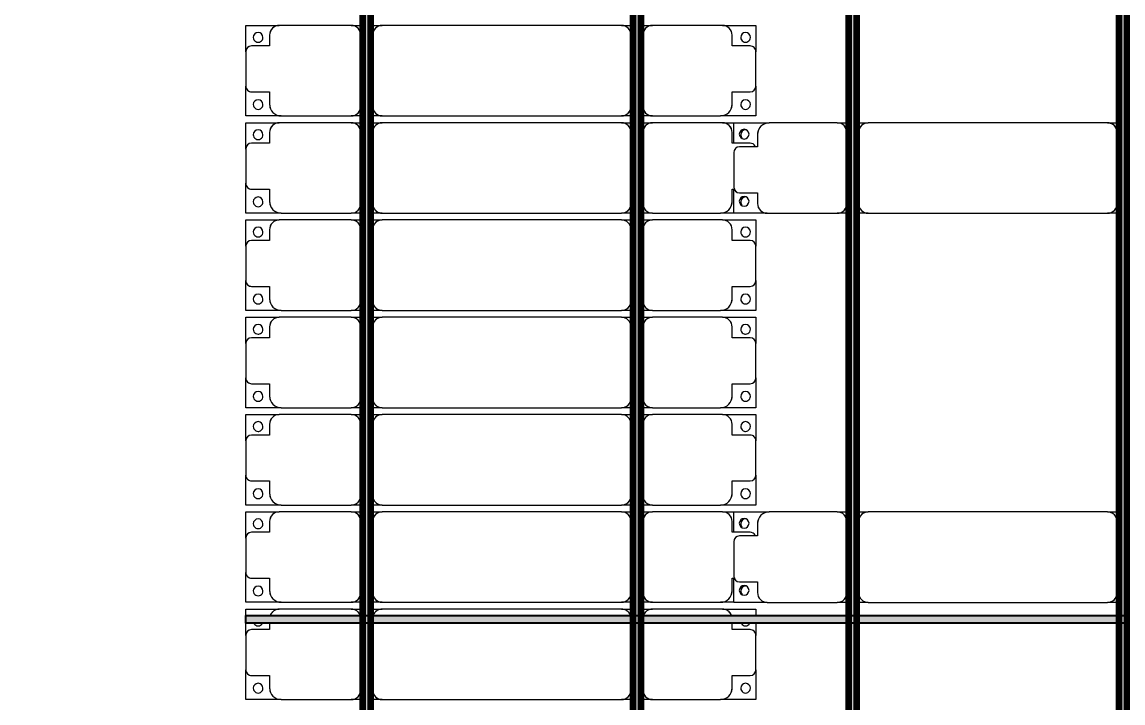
# Model space of a CAD drawing. Header units: millimetres. Extents: x 312848 to 517332, y -142134 to -35114.
# Drawn here: x 323382 to 329045, y -118078 to -114578 of the extents above; entities that cross this region are included whole.
import ezdxf

# ---------------------------------------------------------------- set-up
doc = ezdxf.new("R2010")
doc.units = ezdxf.units.MM
for name, color, linetype, lineweight in [('A-ANNO-DIMS', 211, 'Continuous', 9), ('A-ANNO-DIMS-500', 211, 'Continuous', 9), ('A-GENM', 13, 'Continuous', 9), ('S-BEAM', 12, 'Continuous', 9)]:
    doc.layers.add(name, color=color, linetype=linetype, lineweight=lineweight)
doc.styles.add('Trebuchet MS', font='trebuc.ttf', dxfattribs={"width": 0.8, "height": 1500})
doc.dimstyles.new('Arc_Length_-_3mm_Trebuchet_MS_3', dxfattribs={"dimscale": 304.8, "dimtxt": 1546.42636, "dimasz": 1.64042, "dimexe": 2.46063, "dimexo": 2.46063, "dimgap": 0.492126, "dimtad": 1, "dimdec": 0, "dimrnd": 10, "dimzin": 0, "dimdsep": 46, "dimtxsty": 'Trebuchet MS', "dimblk1": 'OBLIQUE', "dimblk2": 'OBLIQUE', "dimsah": 1, "dimcen": 0.09, "dimdle": 1.64042, "dimazin": 0, "dimtfac": 1, "dimtdec": 4, "dimtix": 1, "dimtmove": 0, "dimatfit": 3, "dimfxl": 1, "dimtvp": 1, "dimtfill": 1, "dimtolj": 1, "dimtzin": 0, "dimarcsym": 2})

# ---------------------------------------------------------------- blocks, each defined once
blk = doc.blocks.new('Dai phao do pin - DẢI PHAO ĐỠ PIN-V1-KHUNG KẾT CẤU BÈ PIN 3')
at = {"layer": 'A-GENM', "color": 7}
for p, q in [((-1312.2, 241.6), (-1129.7, 241.6)), ((-1312.2, 136.9), (-1312.2, 241.6)), ((-779.7, 241.6), (-1129.7, 241.6)), ((-779.7, 241.6), (-720, 241.6)), ((-680, 241.6), (-620.3, 241.6)), ((610.3, 241.6), (-620.3, 241.6)), ((610.3, 241.6), (670, 241.6)), ((-1189.7, 181.6), (-1189.7, 118.2)), ((-729.7, -173.4), (-729.7, 191.6)), ((-670.3, 191.6), (-670.3, -173.4)), ((660.3, -173.4), (660.3, 191.6)), ((-1189.7, 118.2), (-1282.2, 118.2)), ((-1312.2, 88.2), (-1312.2, -88.2)), ((-1312.2, -223.4), (-1312.2, -99.5)), ((-1282.2, -118.2), (-1189.7, -118.2)), ((-1189.7, -118.2), (-1189.7, -173.4)), ((-1139.7, -223.4), (-1312.2, -223.4)), ((-1139.7, -223.4), (-779.7, -223.4)), ((-720, -223.4), (-779.7, -223.4)), ((-620.3, -223.4), (-680, -223.4)), ((-620.3, -223.4), (610.3, -223.4)), ((670, -223.4), (610.3, -223.4))]:
    blk.add_line(p, q, dxfattribs=at)
for centre, radius, start, end in [((-1129.7, 181.6), 60, 90, 180), ((-779.7, 191.6), 50, 360, 90), ((-779.7, 191.6), 50, 360, 45), ((-620.3, 191.6), 50, 90, 180), ((-620.3, 191.6), 50, 105, 180), ((610.3, 191.6), 50, 360, 90), ((610.3, 191.6), 50, 15, 90), ((-1258.6, 183.2), 25, 0, 180), ((-1258.6, 183.2), 25, 180, 360), ((-1129.7, 181.6), 60, 150, 180), ((-1282.2, 88.2), 30, 90, 180), ((-1282.2, -88.2), 30, 180, 270), ((-1282.2, -88.2), 30, 210, 240), ((-1258.6, -161.8), 25, 0, 180), ((-1258.6, -161.8), 25, 180, 0), ((-1139.7, -173.4), 50, 180, 270), ((-1139.7, -173.4), 50, 180, 225), ((-779.7, -173.4), 50, 270, 360), ((-779.7, -173.4), 50, 315, 360), ((-620.3, -173.4), 50, 180, 270), ((-620.3, -173.4), 50, 180, 270), ((610.3, -173.4), 50, 270, 360), ((610.3, -173.4), 50, 285, 360)]:
    blk.add_arc(centre, radius, start, end, dxfattribs=at)
blk = doc.blocks.new('Dai phao do pin - DẢI PHAO ĐỠ PIN-V3-KHUNG KẾT CẤU BÈ PIN 3')
at = {"layer": 'A-GENM', "color": 7}
for p, q in [((-1312.2, 241.6), (-1129.7, 241.6)), ((-1312.2, 136.9), (-1312.2, 241.6)), ((-779.7, 241.6), (-1129.7, 241.6)), ((-779.7, 241.6), (-720, 241.6)), ((-680, 241.6), (-620.3, 241.6)), ((610.3, 241.6), (-620.3, 241.6)), ((610.3, 241.6), (670, 241.6)), ((-1189.7, 181.6), (-1189.7, 118.2)), ((-729.7, -173.4), (-729.7, 191.6)), ((-670.3, 191.6), (-670.3, -173.4)), ((660.3, -173.4), (660.3, 191.6)), ((-1189.7, 118.2), (-1282.2, 118.2)), ((-1312.2, 88.2), (-1312.2, -88.2)), ((-1312.2, -223.4), (-1312.2, -99.5)), ((-1282.2, -118.2), (-1189.7, -118.2)), ((-1189.7, -118.2), (-1189.7, -173.4)), ((-1139.7, -223.4), (-1312.2, -223.4)), ((-1139.7, -223.4), (-779.7, -223.4)), ((-720, -223.4), (-779.7, -223.4)), ((-620.3, -223.4), (-680, -223.4)), ((-620.3, -223.4), (610.3, -223.4)), ((670, -223.4), (610.3, -223.4))]:
    blk.add_line(p, q, dxfattribs=at)
for centre, radius, start, end in [((-1129.7, 181.6), 60, 90, 180), ((-779.7, 191.6), 50, 360, 90), ((-779.7, 191.6), 50, 360, 45), ((-620.3, 191.6), 50, 90, 180), ((-620.3, 191.6), 50, 105, 180), ((610.3, 191.6), 50, 360, 90), ((610.3, 191.6), 50, 15, 90), ((-1258.6, 183.2), 25, 0, 180), ((-1258.6, 183.2), 25, 180, 360), ((-1129.7, 181.6), 60, 150, 180), ((-1282.2, 88.2), 30, 90, 180), ((-1282.2, -88.2), 30, 180, 270), ((-1282.2, -88.2), 30, 210, 240), ((-1258.6, -161.8), 25, 0, 180), ((-1258.6, -161.8), 25, 180, 0), ((-1139.7, -173.4), 50, 180, 270), ((-1139.7, -173.4), 50, 180, 225), ((-779.7, -173.4), 50, 270, 360), ((-779.7, -173.4), 50, 315, 360), ((-620.3, -173.4), 50, 180, 270), ((-620.3, -173.4), 50, 180, 270), ((610.3, -173.4), 50, 270, 360), ((610.3, -173.4), 50, 285, 360)]:
    blk.add_arc(centre, radius, start, end, dxfattribs=at)
blk = doc.blocks.new('Dầm C52 - Dầm C52-66353-KHUNG KẾT CẤU BÈ PIN 3')
at = {"layer": 'S-BEAM', "lineweight": 140}
blk.add_hatch(color=1, dxfattribs=at).paths.add_polyline_path([(-45616.3, 20), (-45616.3, -20), (45616.3, -20), (45616.3, 20), (-45569, 20)])
at = {"layer": 'S-BEAM', "color": 1, "lineweight": 140}
for p, q in [((-45616.3, 20), (45616.3, 20)), ((45616.3, -20), (-45616.3, -20))]:
    blk.add_line(p, q, dxfattribs=at)
blk = doc.blocks.new('Dầm C52 - Dầm C52-V13-KHUNG KẾT CẤU BÈ PIN 3')
at = {"layer": 'S-BEAM', "lineweight": 140}
blk.add_hatch(color=1, dxfattribs=at).paths.add_polyline_path([(-45616.3, 20), (-45616.3, -20), (45616.3, -20), (45616.3, 20), (-45569, 20)])
at = {"layer": 'S-BEAM', "color": 1, "lineweight": 140}
for p, q in [((-45616.3, 20), (45616.3, 20)), ((45616.3, -20), (-45616.3, -20))]:
    blk.add_line(p, q, dxfattribs=at)
blk = doc.blocks.new('Dầm C52 - Hộp 40x60-V18-KHUNG KẾT CẤU BÈ PIN 3')
at = {"layer": 'S-BEAM', "lineweight": 25}
blk.add_hatch(color=4, dxfattribs=at).paths.add_polyline_path([(55975.3, -20), (55975.3, 20), (-55975.3, 20), (-55975.3, -20), (55935.6, -20)])
at = {"layer": 'S-BEAM', "color": 4, "lineweight": 25}
for p, q in [((-55975.3, -20), (-55975.3, 20)), ((-55975.3, 20), (55975.3, 20)), ((55975.3, -20), (-55975.3, -20))]:
    blk.add_line(p, q, dxfattribs=at)
blk = doc.blocks.new('Dải phao đi lại kèm đỡ invester - DẢI PHAO ĐI LẠI-68882-KHUNG KẾT CẤU BÈ PIN 3')
at = {"layer": 'A-GENM', "color": 7}
for p, q in [((15258.4, 1312.2), (15411.8, 1312.2)), ((15258.4, 1129.7), (15258.4, 1312.2)), ((15588.2, 1312.2), (15411.8, 1312.2)), ((15588.2, 1312.2), (15651.2, 1312.2)), ((15691.2, 1312.2), (15723.4, 1312.2)), ((15723.4, 1312.2), (15723.4, 1139.7)), ((15758.4, 1312.2), (15911.8, 1312.2)), ((15758.4, 1129.7), (15758.4, 1312.2)), ((16088.2, 1312.2), (15911.8, 1312.2)), ((16088.2, 1312.2), (16223.4, 1312.2)), ((16223.4, 1312.2), (16223.4, 1139.7)), ((16258.4, 1312.2), (16411.8, 1312.2)), ((16258.4, 1129.7), (16258.4, 1312.2)), ((16588.2, 1312.2), (16411.8, 1312.2)), ((16588.2, 1312.2), (16723.4, 1312.2)), ((16723.4, 1312.2), (16723.4, 1139.7)), ((16758.4, 1312.2), (16911.8, 1312.2)), ((16758.4, 1129.7), (16758.4, 1312.2)), ((17088.2, 1312.2), (16911.8, 1312.2)), ((17088.2, 1312.2), (17223.4, 1312.2)), ((17223.4, 1312.2), (17223.4, 1139.7)), ((17258.4, 1312.2), (17411.8, 1312.2)), ((17258.4, 1129.7), (17258.4, 1312.2)), ((17588.2, 1312.2), (17411.8, 1312.2)), ((17588.2, 1312.2), (17723.4, 1312.2)), ((17723.4, 1312.2), (17723.4, 1139.7)), ((17758.4, 1312.2), (17911.8, 1312.2)), ((17758.4, 1129.7), (17758.4, 1312.2)), ((18088.2, 1312.2), (17911.8, 1312.2)), ((18088.2, 1312.2), (18223.4, 1312.2)), ((18223.4, 1312.2), (18223.4, 1139.7)), ((18258.4, 1312.2), (18411.8, 1312.2)), ((18258.4, 1129.7), (18258.4, 1312.2)), ((18588.2, 1312.2), (18411.8, 1312.2)), ((18588.2, 1312.2), (18723.4, 1312.2)), ((18723.4, 1312.2), (18723.4, 1139.7)), ((15381.8, 1282.2), (15381.8, 1189.7)), ((15618.2, 1189.7), (15618.2, 1282.2)), ((15881.8, 1282.2), (15881.8, 1189.7)), ((16118.2, 1189.7), (16118.2, 1282.2)), ((16381.8, 1282.2), (16381.8, 1189.7)), ((16618.2, 1189.7), (16618.2, 1282.2)), ((16881.8, 1282.2), (16881.8, 1189.7)), ((17118.2, 1189.7), (17118.2, 1282.2)), ((17381.8, 1282.2), (17381.8, 1189.7)), ((17618.2, 1189.7), (17618.2, 1282.2)), ((17881.8, 1282.2), (17881.8, 1189.7)), ((18118.2, 1189.7), (18118.2, 1282.2)), ((18381.8, 1282.2), (18381.8, 1189.7)), ((18618.2, 1189.7), (18618.2, 1282.2)), ((15381.8, 1189.7), (15318.4, 1189.7)), ((15651.2, 1189.7), (15618.2, 1189.7)), ((15881.8, 1189.7), (15818.4, 1189.7)), ((16173.4, 1189.7), (16118.2, 1189.7)), ((16381.8, 1189.7), (16318.4, 1189.7)), ((16673.4, 1189.7), (16618.2, 1189.7)), ((16881.8, 1189.7), (16818.4, 1189.7)), ((17173.4, 1189.7), (17118.2, 1189.7)), ((17381.8, 1189.7), (17318.4, 1189.7)), ((17673.4, 1189.7), (17618.2, 1189.7)), ((17881.8, 1189.7), (17818.4, 1189.7)), ((18173.4, 1189.7), (18118.2, 1189.7)), ((18381.8, 1189.7), (18318.4, 1189.7)), ((18673.4, 1189.7), (18618.2, 1189.7)), ((15723.4, 769.7), (15723.4, 1139.7)), ((16223.4, 769.7), (16223.4, 1139.7)), ((16723.4, 769.7), (16723.4, 1139.7)), ((17223.4, 769.7), (17223.4, 1139.7)), ((17723.4, 769.7), (17723.4, 1139.7)), ((18223.4, 769.7), (18223.4, 1139.7)), ((18723.4, 769.7), (18723.4, 1139.7)), ((15258.4, 1129.7), (15258.4, 769.7)), ((15758.4, 1129.7), (15758.4, 769.7)), ((16258.4, 1129.7), (16258.4, 769.7)), ((16758.4, 1129.7), (16758.4, 769.7)), ((17258.4, 1129.7), (17258.4, 769.7)), ((17758.4, 1129.7), (17758.4, 769.7)), ((18258.4, 1129.7), (18258.4, 769.7)), ((15258.4, 710), (15258.4, 769.7)), ((15723.4, 769.7), (15723.4, 710)), ((15758.4, 710), (15758.4, 769.7)), ((16223.4, 769.7), (16223.4, 710)), ((16258.4, 710), (16258.4, 769.7)), ((16723.4, 769.7), (16723.4, 710)), ((16758.4, 710), (16758.4, 769.7)), ((17223.4, 769.7), (17223.4, 710)), ((17258.4, 710), (17258.4, 769.7)), ((17723.4, 769.7), (17723.4, 710)), ((17758.4, 710), (17758.4, 769.7)), ((18223.4, 769.7), (18223.4, 710)), ((18258.4, 710), (18258.4, 769.7)), ((18723.4, 769.7), (18723.4, 710)), ((15308.4, 719.7), (15651.2, 719.7)), ((15808.4, 719.7), (16173.4, 719.7)), ((16308.4, 719.7), (16673.4, 719.7)), ((16808.4, 719.7), (17173.4, 719.7)), ((17308.4, 719.7), (17673.4, 719.7)), ((17808.4, 719.7), (18173.4, 719.7)), ((18308.4, 719.7), (18673.4, 719.7)), ((15258.4, 610.3), (15258.4, 670)), ((15651.2, 660.3), (15308.4, 660.3)), ((15723.4, 670), (15723.4, 610.3)), ((15758.4, 610.3), (15758.4, 670)), ((16173.4, 660.3), (15808.4, 660.3)), ((16223.4, 670), (16223.4, 610.3)), ((16258.4, 610.3), (16258.4, 670)), ((16673.4, 660.3), (16308.4, 660.3)), ((16723.4, 670), (16723.4, 610.3)), ((16758.4, 610.3), (16758.4, 670)), ((17173.4, 660.3), (16808.4, 660.3)), ((17223.4, 670), (17223.4, 610.3)), ((17258.4, 610.3), (17258.4, 670)), ((17673.4, 660.3), (17308.4, 660.3)), ((17723.4, 670), (17723.4, 610.3)), ((17758.4, 610.3), (17758.4, 670)), ((18173.4, 660.3), (17808.4, 660.3)), ((18223.4, 670), (18223.4, 610.3)), ((18258.4, 610.3), (18258.4, 670)), ((18673.4, 660.3), (18308.4, 660.3)), ((18723.4, 670), (18723.4, 610.3)), ((15258.4, 610.3), (15258.4, -620.3)), ((15723.4, -620.3), (15723.4, 610.3)), ((15758.4, 610.3), (15758.4, -620.3)), ((16223.4, -620.3), (16223.4, 610.3)), ((16258.4, 610.3), (16258.4, -620.3)), ((16723.4, -620.3), (16723.4, 610.3)), ((16758.4, 610.3), (16758.4, -620.3)), ((17223.4, -620.3), (17223.4, 610.3)), ((17258.4, 610.3), (17258.4, -620.3)), ((17723.4, -620.3), (17723.4, 610.3)), ((17758.4, 610.3), (17758.4, -620.3)), ((18223.4, -620.3), (18223.4, 610.3)), ((18258.4, 610.3), (18258.4, -620.3)), ((18723.4, -620.3), (18723.4, 610.3)), ((15258.4, -680), (15258.4, -620.3)), ((15723.4, -620.3), (15723.4, -680)), ((15758.4, -680), (15758.4, -620.3)), ((16223.4, -620.3), (16223.4, -680)), ((16258.4, -680), (16258.4, -620.3)), ((16723.4, -620.3), (16723.4, -680)), ((16758.4, -680), (16758.4, -620.3)), ((17223.4, -620.3), (17223.4, -680)), ((17258.4, -680), (17258.4, -620.3)), ((17723.4, -620.3), (17723.4, -680)), ((17758.4, -680), (17758.4, -620.3)), ((18223.4, -620.3), (18223.4, -680)), ((18258.4, -680), (18258.4, -620.3)), ((18723.4, -620.3), (18723.4, -680)), ((15308.4, -670.3), (15651.2, -670.3)), ((15808.4, -670.3), (16173.4, -670.3)), ((16308.4, -670.3), (16673.4, -670.3)), ((16808.4, -670.3), (17173.4, -670.3)), ((17308.4, -670.3), (17673.4, -670.3)), ((17808.4, -670.3), (18173.4, -670.3)), ((18308.4, -670.3), (18673.4, -670.3)), ((15258.4, -779.7), (15258.4, -720)), ((15651.2, -729.7), (15308.4, -729.7)), ((15723.4, -720), (15723.4, -779.7)), ((15758.4, -779.7), (15758.4, -720)), ((16173.4, -729.7), (15808.4, -729.7)), ((16223.4, -720), (16223.4, -779.7)), ((16258.4, -779.7), (16258.4, -720)), ((16673.4, -729.7), (16308.4, -729.7)), ((16723.4, -720), (16723.4, -779.7)), ((16758.4, -779.7), (16758.4, -720)), ((17173.4, -729.7), (16808.4, -729.7)), ((17223.4, -720), (17223.4, -779.7)), ((17258.4, -779.7), (17258.4, -720)), ((17673.4, -729.7), (17308.4, -729.7)), ((17723.4, -720), (17723.4, -779.7)), ((17758.4, -779.7), (17758.4, -720)), ((18173.4, -729.7), (17808.4, -729.7)), ((18223.4, -720), (18223.4, -779.7)), ((18258.4, -779.7), (18258.4, -720)), ((18673.4, -729.7), (18308.4, -729.7)), ((18723.4, -720), (18723.4, -779.7)), ((15258.4, -779.7), (15258.4, -1129.7)), ((15723.4, -1139.7), (15723.4, -779.7)), ((15758.4, -779.7), (15758.4, -1129.7)), ((16223.4, -1139.7), (16223.4, -779.7)), ((16258.4, -779.7), (16258.4, -1129.7)), ((16723.4, -1139.7), (16723.4, -779.7)), ((16758.4, -779.7), (16758.4, -1129.7)), ((17223.4, -1139.7), (17223.4, -779.7)), ((17258.4, -779.7), (17258.4, -1129.7)), ((17723.4, -1139.7), (17723.4, -779.7)), ((17758.4, -779.7), (17758.4, -1129.7)), ((18223.4, -1139.7), (18223.4, -779.7)), ((18258.4, -779.7), (18258.4, -1129.7)), ((18723.4, -1139.7), (18723.4, -779.7)), ((15258.4, -1312.2), (15258.4, -1129.7)), ((15758.4, -1198.7), (15758.4, -1129.7)), ((16258.4, -1312.2), (16258.4, -1129.7)), ((16758.4, -1312.2), (16758.4, -1129.7)), ((17258.4, -1312.2), (17258.4, -1129.7)), ((17758.4, -1198.7), (17758.4, -1129.7)), ((18258.4, -1312.2), (18258.4, -1129.7)), ((15723.4, -1139.7), (15723.4, -1312.2)), ((16223.4, -1139.7), (16223.4, -1312.2)), ((16723.4, -1139.7), (16723.4, -1312.2)), ((17223.4, -1139.7), (17223.4, -1312.2)), ((17723.4, -1139.7), (17723.4, -1312.2)), ((18223.4, -1139.7), (18223.4, -1312.2)), ((18723.4, -1139.7), (18723.4, -1312.2)), ((15318.4, -1189.7), (15381.8, -1189.7)), ((15381.8, -1189.7), (15381.8, -1282.2)), ((15618.2, -1282.2), (15618.2, -1189.7)), ((15618.2, -1189.7), (15651.2, -1189.7)), ((15818.4, -1189.7), (15881.8, -1189.7)), ((15881.8, -1189.7), (15881.8, -1204.4)), ((16118.2, -1282.2), (16118.2, -1189.7)), ((16118.2, -1189.7), (16173.4, -1189.7)), ((16318.4, -1189.7), (16381.8, -1189.7)), ((16381.8, -1189.7), (16381.8, -1282.2)), ((16618.2, -1282.2), (16618.2, -1189.7)), ((16618.2, -1189.7), (16673.4, -1189.7)), ((16818.4, -1189.7), (16881.8, -1189.7)), ((16881.8, -1189.7), (16881.8, -1282.2)), ((17118.2, -1282.2), (17118.2, -1189.7)), ((17118.2, -1189.7), (17173.4, -1189.7)), ((17318.4, -1189.7), (17381.8, -1189.7)), ((17381.8, -1189.7), (17381.8, -1282.2)), ((17618.2, -1282.2), (17618.2, -1189.7)), ((17618.2, -1189.7), (17673.4, -1189.7)), ((17818.4, -1189.7), (17881.8, -1189.7)), ((17881.8, -1189.7), (17881.8, -1204.4)), ((18118.2, -1282.2), (18118.2, -1189.7)), ((18118.2, -1189.7), (18173.4, -1189.7)), ((18318.4, -1189.7), (18381.8, -1189.7)), ((18381.8, -1189.7), (18381.8, -1282.2)), ((18618.2, -1282.2), (18618.2, -1189.7)), ((18618.2, -1189.7), (18673.4, -1189.7)), ((15411.8, -1312.2), (15258.4, -1312.2)), ((15411.8, -1312.2), (15588.2, -1312.2)), ((15651.2, -1312.2), (15588.2, -1312.2)), ((15723.4, -1312.2), (15691.2, -1312.2)), ((16411.8, -1312.2), (16258.4, -1312.2)), ((16411.8, -1312.2), (16588.2, -1312.2)), ((16723.4, -1312.2), (16588.2, -1312.2)), ((16911.8, -1312.2), (16758.4, -1312.2)), ((16911.8, -1312.2), (17088.2, -1312.2)), ((17223.4, -1312.2), (17088.2, -1312.2)), ((17411.8, -1312.2), (17258.4, -1312.2)), ((17411.8, -1312.2), (17588.2, -1312.2)), ((17723.4, -1312.2), (17588.2, -1312.2)), ((18411.8, -1312.2), (18258.4, -1312.2)), ((18411.8, -1312.2), (18588.2, -1312.2)), ((18723.4, -1312.2), (18588.2, -1312.2))]:
    blk.add_line(p, q, dxfattribs=at)
for centre, radius, start, end in [((15411.8, 1282.2), 30, 90, 180), ((15411.8, 1282.2), 30, 90, 150), ((15588.2, 1282.2), 30, 0, 90), ((15588.2, 1282.2), 30, 30, 90), ((15911.8, 1282.2), 30, 90, 180), ((15911.8, 1282.2), 30, 90, 150), ((16088.2, 1282.2), 30, 0, 90), ((16088.2, 1282.2), 30, 30, 90), ((16411.8, 1282.2), 30, 90, 180), ((16411.8, 1282.2), 30, 90, 150), ((16588.2, 1282.2), 30, 0, 90), ((16588.2, 1282.2), 30, 30, 90), ((16911.8, 1282.2), 30, 90, 180), ((16911.8, 1282.2), 30, 90, 150), ((17088.2, 1282.2), 30, 360, 90), ((17088.2, 1282.2), 30, 30, 90), ((17411.8, 1282.2), 30, 90, 180), ((17411.8, 1282.2), 30, 90, 150), ((17588.2, 1282.2), 30, 0, 90), ((17588.2, 1282.2), 30, 30, 90), ((17911.8, 1282.2), 30, 90, 180), ((17911.8, 1282.2), 30, 90, 150), ((18088.2, 1282.2), 30, 360, 90), ((18088.2, 1282.2), 30, 30, 90), ((18411.8, 1282.2), 30, 90, 180), ((18411.8, 1282.2), 30, 90, 150), ((18588.2, 1282.2), 30, 0, 90), ((18588.2, 1282.2), 30, 30, 90), ((15316.8, 1248.6), 25, 90, 270), ((15316.8, 1248.6), 25, 270, 90), ((15661.8, 1248.6), 25, 120, 240), ((15661.8, 1248.6), 25, 180, 195), ((15816.8, 1248.6), 25, 90, 270), ((15816.8, 1248.6), 25, 270, 90), ((16161.8, 1248.6), 25, 90, 270), ((16161.8, 1248.6), 25, 180, 195), ((16161.8, 1248.6), 25, 270, 90), ((16316.8, 1248.6), 25, 90, 270), ((16316.8, 1248.6), 25, 270, 90), ((16661.8, 1248.6), 25, 90, 270), ((16661.8, 1248.6), 25, 180, 195), ((16661.8, 1248.6), 25, 270, 90), ((16816.8, 1248.6), 25, 90, 270), ((16816.8, 1248.6), 25, 270, 90), ((17161.8, 1248.6), 25, 90, 270), ((17161.8, 1248.6), 25, 180, 195), ((17161.8, 1248.6), 25, 270, 90), ((17316.8, 1248.6), 25, 90, 270), ((17316.8, 1248.6), 25, 270, 90), ((17661.8, 1248.6), 25, 90, 270), ((17661.8, 1248.6), 25, 180, 195), ((17661.8, 1248.6), 25, 270, 90), ((17816.8, 1248.6), 25, 90, 270), ((17816.8, 1248.6), 25, 270, 90), ((18161.8, 1248.6), 25, 90, 270), ((18161.8, 1248.6), 25, 180, 195), ((18161.8, 1248.6), 25, 270, 90), ((18316.8, 1248.6), 25, 90, 270), ((18316.8, 1248.6), 25, 270, 90), ((18661.8, 1248.6), 25, 90, 270), ((18661.8, 1248.6), 25, 180, 195), ((18661.8, 1248.6), 25, 270, 90), ((15318.4, 1129.7), 60, 90, 180), ((15318.4, 1129.7), 60, 90, 120), ((15818.4, 1129.7), 60, 90, 180), ((15818.4, 1129.7), 60, 90, 120), ((16173.4, 1139.7), 50, 360, 90), ((16173.4, 1139.7), 50, 45, 90), ((16318.4, 1129.7), 60, 90, 180), ((16318.4, 1129.7), 60, 90, 120), ((16673.4, 1139.7), 50, 0, 90), ((16673.4, 1139.7), 50, 45, 90), ((16818.4, 1129.7), 60, 90, 180), ((16818.4, 1129.7), 60, 90, 120), ((17173.4, 1139.7), 50, 360, 90), ((17173.4, 1139.7), 50, 45, 90), ((17318.4, 1129.7), 60, 90, 180), ((17318.4, 1129.7), 60, 90, 120), ((17673.4, 1139.7), 50, 360, 90), ((17673.4, 1139.7), 50, 45, 90), ((17818.4, 1129.7), 60, 90, 180), ((17818.4, 1129.7), 60, 90, 120), ((18173.4, 1139.7), 50, 0, 90), ((18173.4, 1139.7), 50, 45, 90), ((18318.4, 1129.7), 60, 90, 180), ((18318.4, 1129.7), 60, 90, 120), ((18673.4, 1139.7), 50, 360, 90), ((18673.4, 1139.7), 50, 45, 90), ((15673.4, 1139.7), 50, 360, 68.9238), ((15673.4, 1139.7), 50, 45, 68.9238), ((15308.4, 769.7), 50, 180, 270), ((15673.4, 769.7), 50, 291.0762, 360), ((15808.4, 769.7), 50, 180, 270), ((16173.4, 769.7), 50, 270, 360), ((16308.4, 769.7), 50, 180, 270), ((16673.4, 769.7), 50, 270, 0), ((16808.4, 769.7), 50, 180, 270), ((17173.4, 769.7), 50, 270, 360), ((17308.4, 769.7), 50, 180, 270), ((17673.4, 769.7), 50, 270, 360), ((17808.4, 769.7), 50, 180, 270), ((18173.4, 769.7), 50, 270, 360), ((18308.4, 769.7), 50, 180, 270), ((18673.4, 769.7), 50, 270, 360), ((15308.4, 769.7), 50, 225, 270), ((15673.4, 769.7), 50, 291.0762, 315), ((15808.4, 769.7), 50, 225, 270), ((16173.4, 769.7), 50, 270, 315), ((16308.4, 769.7), 50, 225, 270), ((16673.4, 769.7), 50, 270, 315), ((16808.4, 769.7), 50, 225, 270), ((17173.4, 769.7), 50, 270, 315), ((17308.4, 769.7), 50, 225, 270), ((17673.4, 769.7), 50, 270, 315), ((17808.4, 769.7), 50, 225, 270), ((18173.4, 769.7), 50, 270, 315), ((18308.4, 769.7), 50, 225, 270), ((18673.4, 769.7), 50, 270, 315), ((15308.4, 610.3), 50, 90, 180), ((15308.4, 610.3), 50, 105, 180), ((15673.4, 610.3), 50, 0, 68.9238), ((15673.4, 610.3), 50, 15, 68.9238), ((15808.4, 610.3), 50, 90, 180), ((15808.4, 610.3), 50, 105, 180), ((16173.4, 610.3), 50, 360, 90), ((16173.4, 610.3), 50, 15, 90), ((16308.4, 610.3), 50, 90, 180), ((16308.4, 610.3), 50, 105, 180), ((16673.4, 610.3), 50, 0, 90), ((16673.4, 610.3), 50, 15, 90), ((16808.4, 610.3), 50, 90, 180), ((16808.4, 610.3), 50, 105, 180), ((17173.4, 610.3), 50, 0, 90), ((17173.4, 610.3), 50, 15, 90), ((17308.4, 610.3), 50, 90, 180), ((17308.4, 610.3), 50, 105, 180), ((17673.4, 610.3), 50, 360, 90), ((17673.4, 610.3), 50, 15, 90), ((17808.4, 610.3), 50, 90, 180), ((17808.4, 610.3), 50, 105, 180), ((18173.4, 610.3), 50, 0, 90), ((18173.4, 610.3), 50, 15, 90), ((18308.4, 610.3), 50, 90, 180), ((18308.4, 610.3), 50, 105, 180), ((18673.4, 610.3), 50, 360, 90), ((18673.4, 610.3), 50, 15, 90), ((15308.4, -620.3), 50, 180, 270), ((15673.4, -620.3), 50, 291.0762, 0), ((15673.4, -620.3), 50, 291.0762, 0), ((15808.4, -620.3), 50, 180, 270), ((16173.4, -620.3), 50, 270, 360), ((16173.4, -620.3), 50, 270, 360), ((16308.4, -620.3), 50, 180, 270), ((16673.4, -620.3), 50, 270, 0), ((16673.4, -620.3), 50, 270, 0), ((16808.4, -620.3), 50, 180, 270), ((17173.4, -620.3), 50, 270, 0), ((17173.4, -620.3), 50, 270, 0), ((17308.4, -620.3), 50, 180, 270), ((17673.4, -620.3), 50, 270, 0), ((17673.4, -620.3), 50, 270, 0), ((17808.4, -620.3), 50, 180, 270), ((18173.4, -620.3), 50, 270, 0), ((18173.4, -620.3), 50, 270, 0), ((18308.4, -620.3), 50, 180, 270), ((18673.4, -620.3), 50, 270, 360), ((18673.4, -620.3), 50, 270, 360), ((15308.4, -620.3), 50, 195, 270), ((15808.4, -620.3), 50, 195, 270), ((16308.4, -620.3), 50, 195, 270), ((16808.4, -620.3), 50, 195, 270), ((17308.4, -620.3), 50, 195, 270), ((17808.4, -620.3), 50, 195, 270), ((18308.4, -620.3), 50, 195, 270), ((15308.4, -779.7), 50, 90, 180), ((15308.4, -779.7), 50, 90, 135), ((15673.4, -779.7), 50, 360, 68.9238), ((15673.4, -779.7), 50, 45, 68.9238), ((15808.4, -779.7), 50, 90, 180), ((15808.4, -779.7), 50, 90, 135), ((16173.4, -779.7), 50, 360, 90), ((16173.4, -779.7), 50, 45, 90), ((16308.4, -779.7), 50, 90, 180), ((16308.4, -779.7), 50, 90, 135), ((16673.4, -779.7), 50, 0, 90), ((16673.4, -779.7), 50, 45, 90), ((16808.4, -779.7), 50, 90, 180), ((16808.4, -779.7), 50, 90, 135), ((17173.4, -779.7), 50, 360, 90), ((17173.4, -779.7), 50, 45, 90), ((17308.4, -779.7), 50, 90, 180), ((17308.4, -779.7), 50, 90, 135), ((17673.4, -779.7), 50, 360, 90), ((17673.4, -779.7), 50, 45, 90), ((17808.4, -779.7), 50, 90, 180), ((17808.4, -779.7), 50, 90, 135), ((18173.4, -779.7), 50, 360, 90), ((18173.4, -779.7), 50, 45, 90), ((18308.4, -779.7), 50, 90, 180), ((18308.4, -779.7), 50, 90, 135), ((18673.4, -779.7), 50, 360, 90), ((18673.4, -779.7), 50, 45, 90), ((15318.4, -1129.7), 60, 180, 270), ((15818.4, -1129.7), 60, 180, 270), ((16318.4, -1129.7), 60, 180, 270), ((16818.4, -1129.7), 60, 180, 270), ((17318.4, -1129.7), 60, 180, 270), ((17818.4, -1129.7), 60, 180, 270), ((18318.4, -1129.7), 60, 180, 270), ((15318.4, -1129.7), 60, 240, 270), ((15673.4, -1139.7), 50, 291.0762, 360), ((15673.4, -1139.7), 50, 291.0762, 315), ((15818.4, -1129.7), 60, 240, 270), ((16173.4, -1139.7), 50, 270, 0), ((16173.4, -1139.7), 50, 270, 315), ((16318.4, -1129.7), 60, 240, 270), ((16673.4, -1139.7), 50, 270, 0), ((16673.4, -1139.7), 50, 270, 315), ((16818.4, -1129.7), 60, 240, 270), ((17173.4, -1139.7), 50, 270, 360), ((17173.4, -1139.7), 50, 270, 315), ((17318.4, -1129.7), 60, 240, 270), ((17673.4, -1139.7), 50, 270, 360), ((17673.4, -1139.7), 50, 270, 315), ((17818.4, -1129.7), 60, 240, 270), ((18173.4, -1139.7), 50, 270, 360), ((18173.4, -1139.7), 50, 270, 315), ((18318.4, -1129.7), 60, 240, 270), ((18673.4, -1139.7), 50, 270, 360), ((18673.4, -1139.7), 50, 270, 315), ((15316.8, -1258.6), 25, 90, 270), ((15316.8, -1258.6), 25, 270, 90), ((15661.8, -1258.6), 25, 120, 240), ((15816.8, -1258.6), 25, 90, 135), ((15816.8, -1258.6), 25, 0, 90), ((16161.8, -1258.6), 25, 90, 135), ((16161.8, -1258.6), 25, 360, 90), ((16316.8, -1258.6), 25, 90, 270), ((16316.8, -1258.6), 25, 270, 90), ((16661.8, -1258.6), 25, 90, 270), ((16661.8, -1258.6), 25, 270, 90), ((16816.8, -1258.6), 25, 90, 270), ((16816.8, -1258.6), 25, 270, 90), ((17161.8, -1258.6), 25, 90, 270), ((17161.8, -1258.6), 25, 270, 90), ((17316.8, -1258.6), 25, 90, 270), ((17316.8, -1258.6), 25, 270, 90), ((17661.8, -1258.6), 25, 90, 270), ((17661.8, -1258.6), 25, 270, 90), ((17816.8, -1258.6), 25, 90, 135), ((17816.8, -1258.6), 25, 360, 90), ((18161.8, -1258.6), 25, 90, 135), ((18161.8, -1258.6), 25, 0, 90), ((18316.8, -1258.6), 25, 90, 270), ((18316.8, -1258.6), 25, 270, 90), ((18661.8, -1258.6), 25, 90, 270), ((18661.8, -1258.6), 25, 270, 90), ((15411.8, -1282.2), 30, 180, 270), ((15411.8, -1282.2), 30, 210, 270), ((15588.2, -1282.2), 30, 270, 0), ((15588.2, -1282.2), 30, 270, 330), ((15661.8, -1258.6), 25, 165, 180), ((16088.2, -1282.2), 30, 300, 0), ((16411.8, -1282.2), 30, 180, 270), ((16411.8, -1282.2), 30, 210, 270), ((16588.2, -1282.2), 30, 270, 0), ((16588.2, -1282.2), 30, 270, 330), ((16661.8, -1258.6), 25, 165, 180), ((16911.8, -1282.2), 30, 180, 270), ((16911.8, -1282.2), 30, 210, 270), ((17088.2, -1282.2), 30, 270, 360), ((17088.2, -1282.2), 30, 270, 330), ((17161.8, -1258.6), 25, 165, 180), ((17411.8, -1282.2), 30, 180, 270), ((17411.8, -1282.2), 30, 210, 270), ((17588.2, -1282.2), 30, 270, 360), ((17588.2, -1282.2), 30, 270, 330), ((17661.8, -1258.6), 25, 165, 180), ((18088.2, -1282.2), 30, 300, 360), ((18411.8, -1282.2), 30, 180, 270), ((18411.8, -1282.2), 30, 210, 270), ((18588.2, -1282.2), 30, 270, 0), ((18588.2, -1282.2), 30, 270, 330), ((18661.8, -1258.6), 25, 165, 180)]:
    blk.add_arc(centre, radius, start, end, dxfattribs=at)
blk = doc.blocks.new('be pin 3_rvt-1-KHUNG KẾT CẤU BÈ PIN 3')
at = {"layer": 'A-GENM', "color": 4, "lineweight": 25, "rotation": 90.00000000000026}
blk.add_blockref('Dải phao đi lại kèm đỡ invester - DẢI PHAO ĐI LẠI-68882-KHUNG KẾT CẤU BÈ PIN 3', (325844.7, -133318.6), dxfattribs=at)
at = {"layer": 'A-GENM', "color": 4, "lineweight": 25}
for name, p in [('Dai phao do pin - DẢI PHAO ĐỠ PIN-V3-KHUNG KẾT CẤU BÈ PIN 3', (328354.7, -115337.3)), ('Dai phao do pin - DẢI PHAO ĐỠ PIN-V1-KHUNG KẾT CẤU BÈ PIN 3', (328354.7, -117337.3))]:
    blk.add_blockref(name, p, dxfattribs=at)
at = {"layer": 'S-BEAM', "color": 4, "lineweight": 25, "rotation": 89.99999999999962}
for name, p in [('Dầm C52 - Dầm C52-66353-KHUNG KẾT CẤU BÈ PIN 3', (325154.7, -88363.7)), ('Dầm C52 - Dầm C52-V13-KHUNG KẾT CẤU BÈ PIN 3', (326544.7, -88363.7)), ('Dầm C52 - Dầm C52-66353-KHUNG KẾT CẤU BÈ PIN 3', (327654.7, -88363.7)), ('Dầm C52 - Dầm C52-V13-KHUNG KẾT CẤU BÈ PIN 3', (329044.7, -88363.7))]:
    blk.add_blockref(name, p, dxfattribs=at)
at = {"layer": 'S-BEAM', "color": 4, "lineweight": 25}
blk.add_blockref('Dầm C52 - Hộp 40x60-V18-KHUNG KẾT CẤU BÈ PIN 3', (380507.8, -117647.4), dxfattribs=at)
blk = doc.blocks.new('DIMBLOCK1-KHUNG KẾT CẤU BÈ PIN 3')
at = {"layer": 'A-ANNO-DIMS-500', "transparency": 16777216}
for p, q in [((315292.2, -133837.3), (315292.2, -42837.3)), ((315292.2, -43337.3), (314542.2, -43337.3)), ((315292.2, -43337.3), (326292.5, -43337.3)), ((315292.2, -133337.3), (314542.2, -133337.3)), ((315292.2, -133337.3), (326292.5, -133337.3))]:
    blk.add_line(p, q, dxfattribs=at)
at = {"layer": 'A-ANNO-DIMS-500', "lineweight": 70, "transparency": 16777216}
for p, q in [((315292.2, -43337.3), (315042.2, -43087.3)), ((315292.2, -43337.3), (315542.2, -43587.3)), ((315292.2, -133337.3), (315042.2, -133087.3)), ((315292.2, -133337.3), (315542.2, -133587.3))]:
    blk.add_line(p, q, dxfattribs=at)
at = {"layer": 'A-ANNO-DIMS-500', "color": 0, "transparency": 16777216, "insert": (313222.8, -90303.1), "char_height": 1500, "width": 4717.911, "attachment_point": 1, "rotation": 90, "line_spacing_factor": 1.048425, "style": 'Trebuchet MS', "bg_fill": 3, "box_fill_scale": 1.25, "bg_fill_color": 256, "bg_fill_true_color": 13158600, "bg_fill_transparency": 0}
blk.add_mtext('90000', dxfattribs=at)
blk = doc.blocks.new('_Oblique')
at = {"color": 0, "linetype": 'ByBlock', "lineweight": -2}
blk.add_line((-0.5, -0.5), (0.5, 0.5), dxfattribs=at)
blk = doc.blocks.new('DIMBLOCK7-KHUNG KẾT CẤU BÈ PIN 3')
at = {"layer": 'A-ANNO-DIMS-500', "lineweight": 70, "transparency": 16777216}
for p, q in [((332121.1, -70337.3), (331871.1, -70087.3)), ((332121.1, -70337.3), (332371.1, -70587.3)), ((332121.1, -133337.3), (331871.1, -133087.3)), ((332121.1, -133337.3), (332371.1, -133587.3))]:
    blk.add_line(p, q, dxfattribs=at)
at = {"layer": 'A-ANNO-DIMS-500', "transparency": 16777216}
for p, q in [((332121.1, -70337.3), (327194.7, -70337.3)), ((332121.1, -133837.3), (332121.1, -70337.3)), ((332121.1, -70337.3), (332871.1, -70337.3)), ((332121.1, -133337.3), (331371.1, -133337.3)), ((332121.1, -133337.3), (332517.5, -133337.3))]:
    blk.add_line(p, q, dxfattribs=at)
at = {"layer": 'A-ANNO-DIMS-500', "color": 0, "transparency": 16777216, "insert": (330051.7, -103803.1), "char_height": 1500, "width": 4717.911, "attachment_point": 1, "rotation": 90, "line_spacing_factor": 1.048425, "style": 'Trebuchet MS', "bg_fill": 3, "box_fill_scale": 1.25, "bg_fill_color": 256, "bg_fill_true_color": 13158600, "bg_fill_transparency": 0}
blk.add_mtext('63000', dxfattribs=at)

msp = doc.modelspace()

# ---------------------------------------------------------------- block references
at = {"lineweight": 5}
msp.add_blockref('be pin 3_rvt-1-KHUNG KẾT CẤU BÈ PIN 3', (0, 0), dxfattribs=at)

# ---------------------------------------------------------------- next in the draw order: dimensions: what is measured, and where the dimension line sits
at = {"layer": 'A-ANNO-DIMS'}
dim = msp.add_linear_dim(base=(315292.2, -43337.3), p1=(327042.5, -133337.3), p2=(327042.5, -43337.3), angle=90, dimstyle='Arc_Length_-_3mm_Trebuchet_MS_3', override={"dimpost": '<>', "dimfxl": 90000}, dxfattribs=at)
dim.commit()
dim.dimension.update_dxf_attribs({"geometry": 'DIMBLOCK1-KHUNG KẾT CẤU BÈ PIN 3', "text_midpoint": (314376.5, -88337.3)})

# ---------------------------------------------------------------- next in the draw order: dimensions: what is measured, and where the dimension line sits
dim = msp.add_linear_dim(base=(332121.1, -70337.3), p1=(331767.5, -133337.3), p2=(326444.7, -70337.3), angle=90, dimstyle='Arc_Length_-_3mm_Trebuchet_MS_3', override={"dimpost": '<>', "dimfxl": 63224.460246}, dxfattribs=at)
dim.commit()
dim.dimension.update_dxf_attribs({"geometry": 'DIMBLOCK7-KHUNG KẾT CẤU BÈ PIN 3', "text_midpoint": (331205.4, -101837.3)})

doc.saveas('drawing.dxf')
